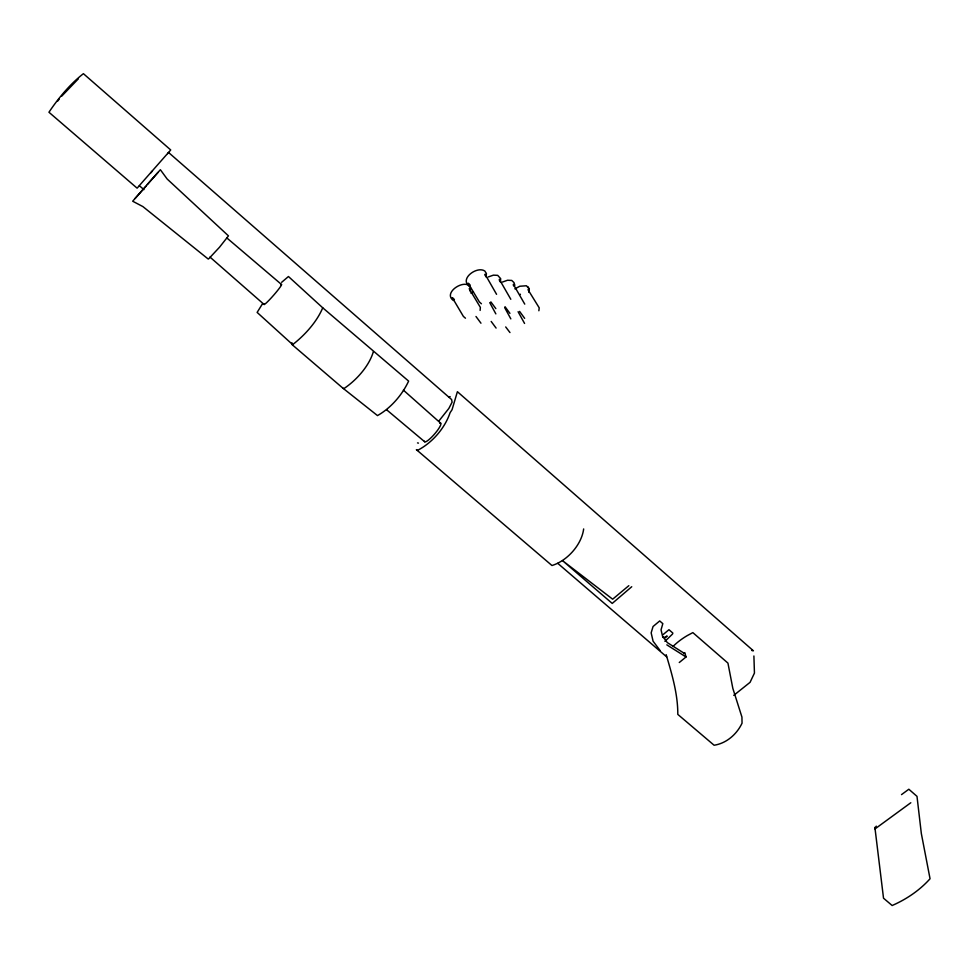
<?xml version="1.0" encoding="UTF-8"?>
<svg xmlns="http://www.w3.org/2000/svg" width="979" height="979" viewBox="0 0 979 979"><rect width="100%" height="100%" fill="white"/><g stroke="black" fill="none" stroke-linecap="round" stroke-linejoin="round"><path stroke-width="1.47" d="M663.064 637.464L663.187 636.546M292.011 342.797L291.779 344.351L342.883 388.149L377.49 415.585C390.805 408.096 402.198 394.941 408.622 381.1L322.74 307.81L288.45 276.519L281.634 282.307M470.275 291.534L470.507 287.997L468.917 285.55M486.122 277.094L486.404 273.52L484.825 271.036C477.042 265.701 459.237 278.88 469.198 286.076M480.126 310.416L480.359 307.394L469.174 288.707M500.379 282.197L500.685 278.672L497.699 275.356L493.404 275.148L488.264 276.959M528.905 292.403L529.272 288.989L526.421 285.758L519.8 286.247L514.881 288.866M538.866 310.759L539.209 307.822L527.987 289.674M672.622 633.951L664.925 641.367M876.242 826.141L874.981 828.932L910.813 802.743M262.433 303.869L257.134 312.411L292.648 344.62C304.897 335.161 316.963 321.663 322.74 307.81M57.443 101.339L59.205 99.16M61.628 96.248L78.393 78.797M158.011 172.414L132.679 201.221L142.897 206.593L208.258 259.068L208.87 258.64L219.504 247.246L228.462 235.866L167.14 178.998L160.372 169.722L147.291 184.468M167.629 153.605L170.713 149.958L83.411 73.682C70.268 83.876 58.397 98.108 48.95 112.242L137.097 188.152L139.214 185.875M150.742 172.904L152.443 170.97M145.92 186.255L135.041 198.517M438.971 420.897L448.823 408.476L452.102 402.185L451.613 399.554L168.523 152.455L139.299 185.643L143.925 189.632M679.267 662.514L686.022 656.97L684.81 652.65L683.697 653.617M628.824 585.687L612.658 599.197L562.472 560.6L612.23 603.431L631.736 586.727M520.424 294.238L519.751 294.655M663.175 634.527L668.963 629.705L672.879 633.095M664.827 638.002L667.164 636.056L664.484 637.305M733.76 695.359L750.073 682.326L754.442 673.087L753.903 655.979M901.512 794.618L908.842 789.233L916.993 796.355L921.337 833.533L930.05 878.763C919.624 890.376 906.419 899.297 892.15 905.514L883.523 898.208L874.883 827.328M470.972 293.21L473.408 291.693M449.092 397.193L450.132 396.593M502.46 282.05L507.538 280.251L511.748 280.447L513.975 282.576L514.844 285.342M751.615 650.411L753.402 650.802L457.401 391.698L452.053 409.724L450.071 412.722C444.919 428.251 431.984 443.022 417.372 450.438L416.356 449.63L551.96 565.519C567.208 560.894 581.648 544.752 583.655 528.941M467.424 284.681C459.53 281.952 443.756 293.712 453.399 300.492M417.507 442.912L418.461 443.108M342.883 388.149L343.935 388.577C356.589 380.146 369.205 365.877 373.329 351.767M465.466 318.212L463.385 316.413L452.298 297.665L454.403 299.488M480.958 323.205L475.978 316.486M496.084 328.075L491.177 321.442M509.973 332.554L505.702 326.949M481.423 303.784L479.367 301.936L468.133 283.2L470.201 285.073M495.839 308.63L490.846 301.875M509.937 313.378L505.017 306.696M524.658 318.346L519.592 311.395M684.431 653.434L667.348 642.628L662.575 636.313L661.045 629.84L662.82 623.647L659.699 620.943L653.042 626.523L651.157 632.862L653.079 641.196L660.066 650.472M666.821 644.855L686.022 656.97M386.644 409.797L424.764 441.823M226.736 237.848L281.462 284.436M557.724 563.317L666.65 656.86M209.983 257.085L264.122 304.481M403.385 390.131L440.599 423.136M527.791 286.602L529.272 288.989M518.099 311.726L524.56 323.449M504.748 307.749L510.83 318.885M489.745 302.646L495.851 313.892M666.173 654.682C671.912 674.078 677.909 694.013 677.798 714.389L714.107 745.239C726.479 743.355 736.795 734.299 742.045 723.187L741.935 717.093L732.818 688.31L727.935 663.101L692.851 632.618L687.344 635.555A57.431 37.324 -18.1 0 0 673.062 646.397M485.241 275.674L485.058 274.23L496.561 294.324M499.523 280.802L499.363 279.37L510.805 299.28M513.51 285.819L513.375 284.412L524.756 304.126M264.085 304.09A13.278 1.126 -48.9 0 0 270.742 298.436A13.278 1.126 -48.9 0 0 281.022 285.819L281.536 284.791A13.278 1.126 -48.9 0 0 280.802 284.754M424.458 441.223A12.262 2.423 -49.1 0 0 431.788 437.026A12.262 2.423 -49.1 0 0 440.709 424.886L440.929 423.711A12.262 2.423 -49.1 0 0 439.718 423.197"/></g></svg>
